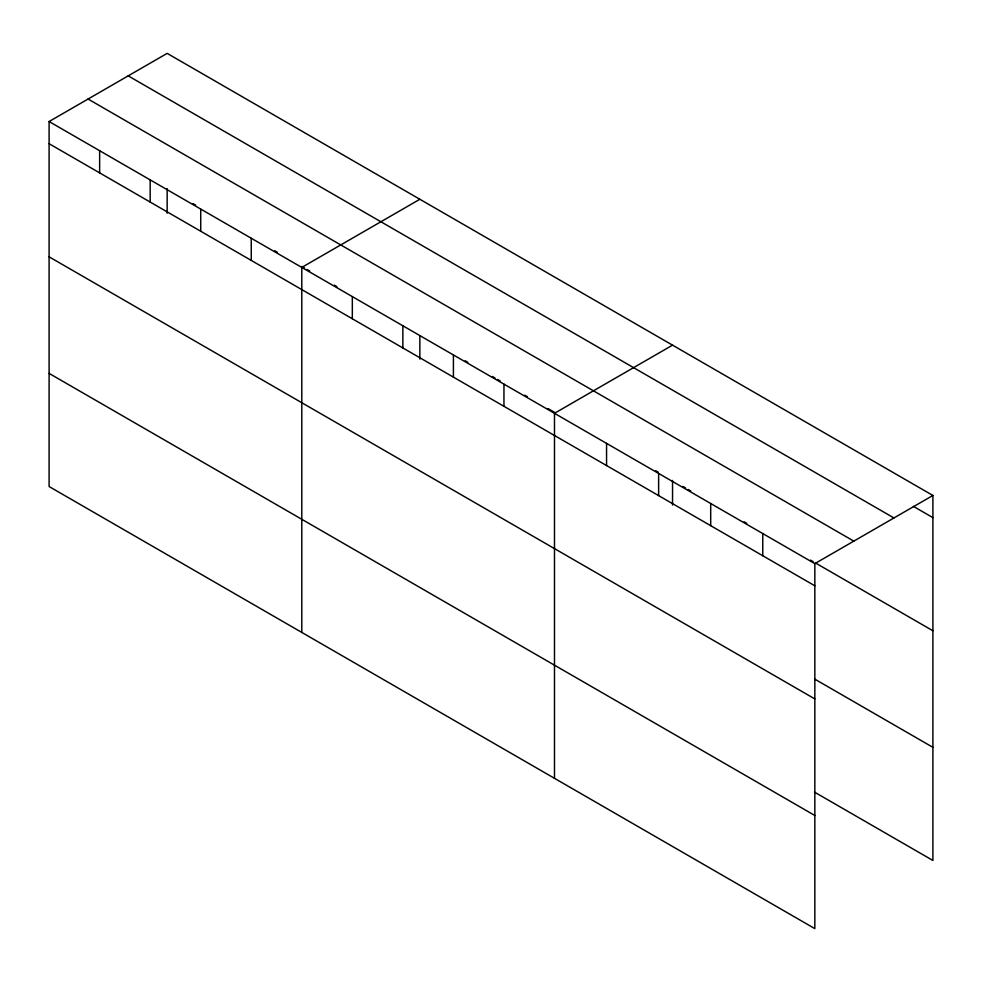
<?xml version="1.0" encoding="UTF-8"?>
<svg xmlns="http://www.w3.org/2000/svg" width="982" height="982" viewBox="0 0 982 982"><rect width="100%" height="100%" fill="white"/><g stroke="black" fill="none" stroke-linecap="round" stroke-linejoin="round"><path stroke-width="1.47" d="M49.1 121.535L814.839 563.631L814.839 928.628L49.1 486.532L49.1 121.535L167.161 53.372L932.9 495.468L932.9 860.465L814.446 792.081M419.854 199.26L301.793 267.423L301.793 632.42M672.547 345.148L554.486 413.312L554.486 778.321M814.839 563.631L932.9 495.468M913.37 506.356L932.9 517.637M128.2 75.859L893.939 517.956M88.061 99.035L853.8 541.131M193.073 203.642L195.676 205.128M274.715 250.766L277.305 252.264M301.928 266.478L304.518 267.976M307.12 269.473L309.711 270.971M334.322 285.185L336.924 286.683M465.21 360.75L467.8 362.248M492.424 376.462L495.014 377.96M497.604 379.457L500.194 380.955M524.818 395.169L527.408 396.667M548.14 408.635L554.621 412.379M655.706 470.734L658.296 472.232M682.969 486.471L685.571 487.968M688.173 489.478L690.776 490.975M744.147 521.786L746.75 523.296M810.531 560.121L813.133 561.63M815.747 563.128L932.9 630.763M49.1 143.703L814.839 585.8M814.446 678.943L932.9 747.327M49.1 256.83L814.839 698.926M49.1 373.393L814.839 815.49M762.769 533.57L762.769 555.738M710.698 503.508L710.698 525.665M672.547 480.456L672.547 504.993M658.627 473.434L658.627 495.603M606.557 443.373L606.557 465.542M503.95 384.134L503.95 406.303M453.414 354.956L453.414 377.125M419.854 336.102L419.854 359.105M402.865 325.779L402.865 347.947M352.329 296.601L352.329 318.769M251.257 238.245L251.257 260.414M200.721 209.068L200.721 231.236M167.161 188.679L167.161 213.217M150.172 179.89L150.172 202.059M99.636 150.712L99.636 172.881"/></g></svg>
